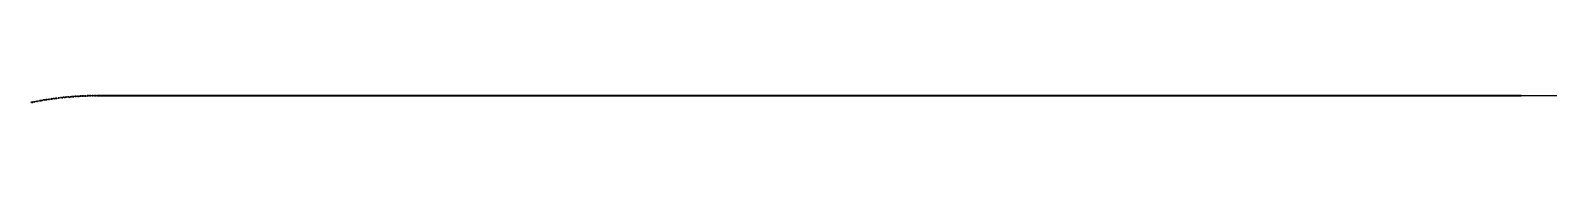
# Model space of a CAD drawing. Header units: metres. Extents: x 2 to 41.4, y 0.9 to 39.
# Drawn here: x 2.581 to 5.877, y 8.73 to 8.745 of the extents above; entities that cross this region are included whole.
import ezdxf

# ---------------------------------------------------------------- set-up
doc = ezdxf.new("R2010")
doc.units = ezdxf.units.M
doc.layers.add('BSA_MATERIAL_SECTION', color=7, linetype='Continuous')

msp = doc.modelspace()

# ---------------------------------------------------------------- linework, layer by layer
at = {"layer": 'BSA_MATERIAL_SECTION'}
for p, q in [((2.6073, 8.7346), (2.6099, 8.7351)), ((2.6125, 8.7355), (2.6099, 8.7351)), ((2.6125, 8.7355), (2.6151, 8.7359)), ((2.6126, 8.7347), (2.6153, 8.7351)), ((2.6177, 8.7363), (2.6151, 8.7359)), ((2.6153, 8.7351), (2.6179, 8.7355)), ((2.6177, 8.7363), (2.6204, 8.7367)), ((2.6205, 8.7359), (2.6179, 8.7355)), ((2.623, 8.7371), (2.6204, 8.7367)), ((2.6205, 8.7359), (2.6231, 8.7363)), ((2.623, 8.7371), (2.6256, 8.7375)), ((2.6257, 8.7367), (2.6231, 8.7363)), ((2.6282, 8.7379), (2.6256, 8.7375)), ((2.6257, 8.7367), (2.6283, 8.7371)), ((2.6282, 8.7379), (2.6308, 8.7382)), ((2.6309, 8.7374), (2.6283, 8.7371)), ((2.6335, 8.7386), (2.6308, 8.7382)), ((2.6336, 8.7378), (2.6309, 8.7374)), ((2.6335, 8.7386), (2.6361, 8.7389)), ((2.6336, 8.7378), (2.6362, 8.7381)), ((2.6387, 8.7393), (2.6361, 8.7389)), ((2.6362, 8.7381), (2.6388, 8.7385)), ((2.6387, 8.7393), (2.6413, 8.7396)), ((2.6414, 8.7388), (2.6388, 8.7385)), ((2.644, 8.7399), (2.6413, 8.7396)), ((2.6414, 8.7388), (2.644, 8.7391)), ((2.644, 8.7399), (2.6466, 8.7402)), ((2.6467, 8.7394), (2.644, 8.7391)), ((2.6492, 8.7405), (2.6466, 8.7402)), ((2.6493, 8.7397), (2.6467, 8.7394)), ((2.6492, 8.7405), (2.6518, 8.7408)), ((2.6493, 8.7397), (2.6519, 8.74)), ((2.6545, 8.7411), (2.6518, 8.7408)), ((2.6546, 8.7403), (2.6519, 8.74)), ((2.6545, 8.7411), (2.6571, 8.7413)), ((2.6546, 8.7403), (2.6572, 8.7405)), ((2.6597, 8.7416), (2.6571, 8.7413)), ((2.6572, 8.7405), (2.6598, 8.7408)), ((2.6597, 8.7416), (2.6624, 8.7418)), ((2.6625, 8.741), (2.6598, 8.7408)), ((2.665, 8.7421), (2.6624, 8.7418)), ((2.6651, 8.7413), (2.6625, 8.741)), ((2.665, 8.7421), (2.6677, 8.7423)), ((2.6651, 8.7413), (2.6677, 8.7415)), ((2.6677, 8.7423), (2.6703, 8.7425)), ((2.6677, 8.7415), (2.6704, 8.7417)), ((2.6729, 8.7427), (2.6703, 8.7425)), ((2.673, 8.7419), (2.6704, 8.7417)), ((2.6756, 8.7429), (2.6729, 8.7427)), ((2.673, 8.7419), (2.6756, 8.7421)), ((2.6756, 8.7429), (2.6782, 8.7431)), ((2.6783, 8.7423), (2.6756, 8.7421)), ((2.6808, 8.7433), (2.6782, 8.7431)), ((2.6783, 8.7423), (2.6809, 8.7425)), ((2.6808, 8.7433), (2.6835, 8.7434)), ((2.6835, 8.7426), (2.6809, 8.7425)), ((2.6861, 8.7436), (2.6835, 8.7434)), ((2.6835, 8.7426), (2.6862, 8.7428)), ((2.6861, 8.7436), (2.6888, 8.7437)), ((2.6888, 8.7429), (2.6862, 8.7428)), ((2.6914, 8.7439), (2.6888, 8.7437)), ((2.6888, 8.7429), (2.6915, 8.7431)), ((2.6914, 8.7439), (2.6941, 8.744)), ((2.6941, 8.7432), (2.6915, 8.7431)), ((2.6967, 8.7441), (2.6941, 8.744)), ((2.6941, 8.7432), (2.6967, 8.7433)), ((2.6967, 8.7441), (2.6993, 8.7442)), ((2.6994, 8.7434), (2.6967, 8.7433)), ((2.702, 8.7443), (2.6993, 8.7442)), ((2.6994, 8.7434), (2.702, 8.7435)), ((2.702, 8.7443), (2.7046, 8.7444)), ((2.7047, 8.7436), (2.702, 8.7435)), ((2.7073, 8.7445), (2.7046, 8.7444)), ((2.7047, 8.7436), (2.7073, 8.7437)), ((2.7073, 8.7445), (2.7099, 8.7445)), ((2.7099, 8.7437), (2.7073, 8.7437)), ((2.7126, 8.7446), (2.7099, 8.7445)), ((2.7099, 8.7437), (2.7126, 8.7438)), ((2.7126, 8.7446), (2.7152, 8.7446)), ((2.7152, 8.7438), (2.7126, 8.7438)), ((2.7179, 8.7447), (2.7152, 8.7446)), ((2.7152, 8.7438), (2.7179, 8.7439)), ((2.7179, 8.7447), (2.7205, 8.7447)), ((2.7205, 8.7439), (2.7179, 8.7439)), ((2.7232, 8.7447), (2.7205, 8.7447)), ((2.7205, 8.7439), (2.7232, 8.7439)), ((2.7232, 8.7447), (2.7258, 8.7447)), ((2.7258, 8.7439), (2.7232, 8.7439)), ((2.7258, 8.7443), (2.7258, 8.7447)), ((5.8178, 8.7447), (2.7258, 8.7447)), ((2.7258, 8.7447), (2.7258, 8.7443)), ((2.7258, 8.7443), (2.7258, 8.7439)), ((2.7258, 8.7439), (2.7258, 8.7443)), ((2.7258, 8.7439), (5.8178, 8.7439)), ((5.8178, 8.7447), (8.9097, 8.7447)), ((8.9097, 8.7439), (5.8178, 8.7439)), ((2.5839, 8.7302), (2.5813, 8.7296)), ((2.5865, 8.7307), (2.5839, 8.7302)), ((2.5841, 8.7294), (2.5866, 8.7299)), ((2.5865, 8.7307), (2.5891, 8.7312)), ((2.5892, 8.7305), (2.5866, 8.7299)), ((2.5917, 8.7317), (2.5891, 8.7312)), ((2.5892, 8.7305), (2.5918, 8.731)), ((2.5917, 8.7317), (2.5943, 8.7323)), ((2.5944, 8.7315), (2.5918, 8.731)), ((2.5969, 8.7327), (2.5943, 8.7323)), ((2.5944, 8.7315), (2.597, 8.732)), ((2.5969, 8.7327), (2.5995, 8.7332)), ((2.5996, 8.7324), (2.597, 8.732)), ((2.5995, 8.7332), (2.6021, 8.7337)), ((2.6022, 8.7329), (2.5996, 8.7324)), ((2.6047, 8.7342), (2.6021, 8.7337)), ((2.6022, 8.7329), (2.6048, 8.7334)), ((2.6073, 8.7346), (2.6047, 8.7342)), ((2.6048, 8.7334), (2.6074, 8.7338)), ((2.61, 8.7343), (2.6074, 8.7338)), ((2.6126, 8.7347), (2.61, 8.7343))]:
    msp.add_line(p, q, dxfattribs=at)

doc.saveas('drawing.dxf')
